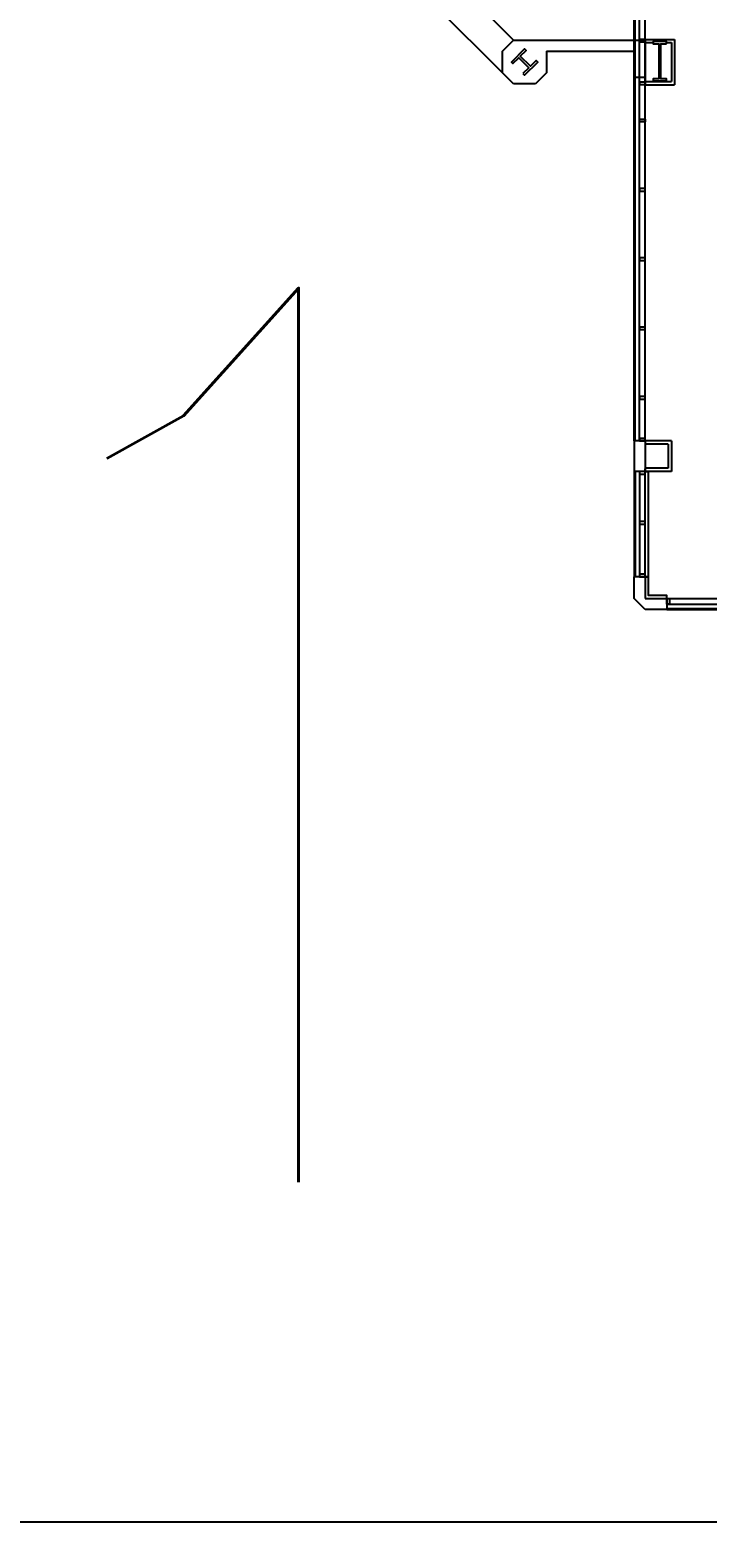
# Model space of a CAD drawing. Header units: inches. Extents: x 619 to 14864, y 611 to 3754.
# Drawn here: x 1895 to 2513, y 611 to 1973 of the extents above; entities that cross this region are included whole.
import ezdxf

# ---------------------------------------------------------------- set-up
doc = ezdxf.new("R2010")
doc.units = ezdxf.units.IN
doc.header["$MEASUREMENT"] = 0
doc.layers.get('0').update_dxf_attribs({"linetype": 'CONTINUOUS'})
for name, color, linetype in [('E-B-FURR', 6, 'CONTINUOUS'), ('E-B-GLAZ', 8, 'CONTINUOUS'), ('E-B-MULL', 8, 'CONTINUOUS'), ('E-B-SHEL', 2, 'CONTINUOUS'), ('E-C-HEAD', 5, 'CONTINUOUS'), ('E-F-SILL', 8, 'CONTINUOUS'), ('E-S-COLM', 8, 'CONTINUOUS'), ('Frame', 10, 'CONTINUOUS')]:
    doc.layers.add(name, color=color, linetype=linetype)
doc.styles.add('ARCHITXT', font='simplex.shx')

msp = doc.modelspace()

# ---------------------------------------------------------------- linework, layer by layer
at = {"layer": 'E-B-FURR'}
for p, q in [((2456, 1598), (2456, 2047.4)), ((2456, 1964.7), (2483, 1964.7)), ((2456, 1964.7), (2456, 1961.7)), ((2483, 1964.7), (2483, 1923.3)), ((2456, 1961.7), (2463.5, 1961.7)), ((2475.5, 1961.7), (2480, 1961.7)), ((2480, 1961.7), (2480, 1926.3)), ((2456, 1926.3), (2480, 1926.3)), ((2456, 1926.3), (2456, 1923.3)), ((2456, 1923.3), (2483, 1923.3)), ((2480, 1598), (2456, 1598)), ((2477, 1595), (2456, 1595)), ((2477, 1595), (2477, 1573)), ((2480, 1598), (2480, 1570)), ((2477, 1573), (2456, 1573)), ((2480, 1570), (2456, 1570)), ((2476, 1454), (2574.4, 1454))]:
    msp.add_line(p, q, dxfattribs=at)
msp.add_lwpolyline([(2476, 1454), (2476, 1457), (2459, 1457), (2459, 1474), (2456, 1474)], dxfattribs=at)
at = {"layer": 'E-B-GLAZ'}
for p, q in [((2446, 1598), (2446, 2049.6)), ((2447, 1598), (2447, 2049.6)), ((2451, 1598), (2451, 2049.6)), ((2446, 1570), (2446, 1474)), ((2447, 1570), (2447, 1474)), ((2451, 1570), (2451, 1474)), ((2476, 1449), (2571, 1449)), ((2476, 1445), (2567, 1445)), ((2476, 1444), (2566, 1444))]:
    msp.add_line(p, q, dxfattribs=at)
at = {"layer": 'E-B-MULL'}
for points in [[(2451, 1962.5), (2456, 1962.5), (2456, 1964.7), (2451, 1964.7)], [(2451, 1923.4), (2456, 1923.4), (2456, 1925.6), (2451, 1925.6)], [(2451, 1891.8), (2456, 1891.8), (2456, 1889.5), (2451, 1889.5)], [(2451, 1826.2), (2456, 1826.2), (2456, 1828.4), (2451, 1828.4)], [(2451, 1762.9), (2456, 1762.9), (2456, 1765.1), (2451, 1765.1)], [(2451, 1699.6), (2456, 1699.6), (2456, 1701.8), (2451, 1701.8)], [(2451, 1636.2), (2456, 1636.2), (2456, 1638.5), (2451, 1638.5)], [(2451, 1598), (2456, 1598), (2456, 1600.2), (2451, 1600.2)], [(2451, 1567.8), (2456, 1567.8), (2456, 1570), (2451, 1570)], [(2451, 1522.1), (2456, 1522.1), (2456, 1524.3), (2451, 1524.3)], [(2451, 1474), (2456, 1474), (2456, 1476.2), (2451, 1476.2)], [(2476, 1449), (2476, 1454), (2478.2, 1454), (2478.2, 1449)]]:
    msp.add_lwpolyline(points, close=True, dxfattribs=at)
at = {"layer": 'E-B-SHEL'}
for p, q in [((2336, 1924), (1924, 2336)), ((2336, 1964), (1964, 2336)), ((2326, 1954), (2336, 1964)), ((2336, 1964), (2456, 1964)), ((2326, 1934), (2326, 1954)), ((2366, 1954), (2446, 1954)), ((2366, 1954), (2366, 1934)), ((2446, 1954), (2446, 1930)), ((2456, 1961.1), (2456, 1927.1)), ((2356, 1924), (2336, 1924)), ((2366, 1934), (2356, 1924)), ((2456, 1930), (2446, 1930)), ((2446, 1598), (2446, 1570)), ((2456, 1598), (2446, 1598)), ((2456, 1598), (2456, 1570)), ((2456, 1570), (2446, 1570)), ((2456, 1474), (2446, 1474)), ((2446, 1454), (2446, 1474)), ((2456, 1474), (2456, 1454)), ((2456, 1444), (2446, 1454)), ((2456, 1454), (2476, 1454)), ((2476, 1454), (2476, 1444)), ((2476, 1444), (2456, 1444))]:
    msp.add_line(p, q, dxfattribs=at)
at = {"layer": 'E-C-HEAD'}
msp.add_line((2456, 1474), (2456, 1572.4), dxfattribs=at)
at = {"layer": 'E-F-SILL'}
for points in [[(2456, 1474), (2459, 1474), (2459, 1570), (2459, 1570)], [(2456, 1570), (2456, 1570), (2459, 1570), (2459, 1570)], [(2511.5, 1444.9), (2511.5, 1444.9), (2511.5, 1444.9)]]:
    msp.add_lwpolyline(points, dxfattribs=at)
at = {"layer": 'E-S-COLM'}
for points in [[(2475.5, 1960.7), (2475.5, 1962.7), (2463.5, 1962.7), (2463.5, 1960.7), (2468.5, 1960.7), (2468.5, 1928.7), (2463.5, 1928.7), (2463.5, 1926.7), (2475.5, 1926.7), (2475.5, 1928.7), (2470.5, 1928.7), (2470.5, 1960.7)], [(2344.6, 1933.4), (2346, 1932), (2358, 1944), (2356.6, 1945.4), (2351.3, 1940.1), (2342.1, 1949.3), (2347.4, 1954.6), (2346, 1956), (2334, 1944), (2335.4, 1942.6), (2340.7, 1947.9), (2349.9, 1938.7)]]:
    msp.add_lwpolyline(points, close=True, dxfattribs=at)
at = {"layer": 'Frame', "lineweight": -3}
msp.add_lwpolyline([(619, 3753.9), (3563.1, 3753.9), (3563.1, 610.7), (619, 610.7)], close=True, dxfattribs=at)

# ---------------------------------------------------------------- texts
at = {"lineweight": -3, "style": 'ARCHITXT'}
msp.add_text('01', height=816.36, dxfattribs=at).set_placement((1055.2, 921.2))

doc.saveas('drawing.dxf')
